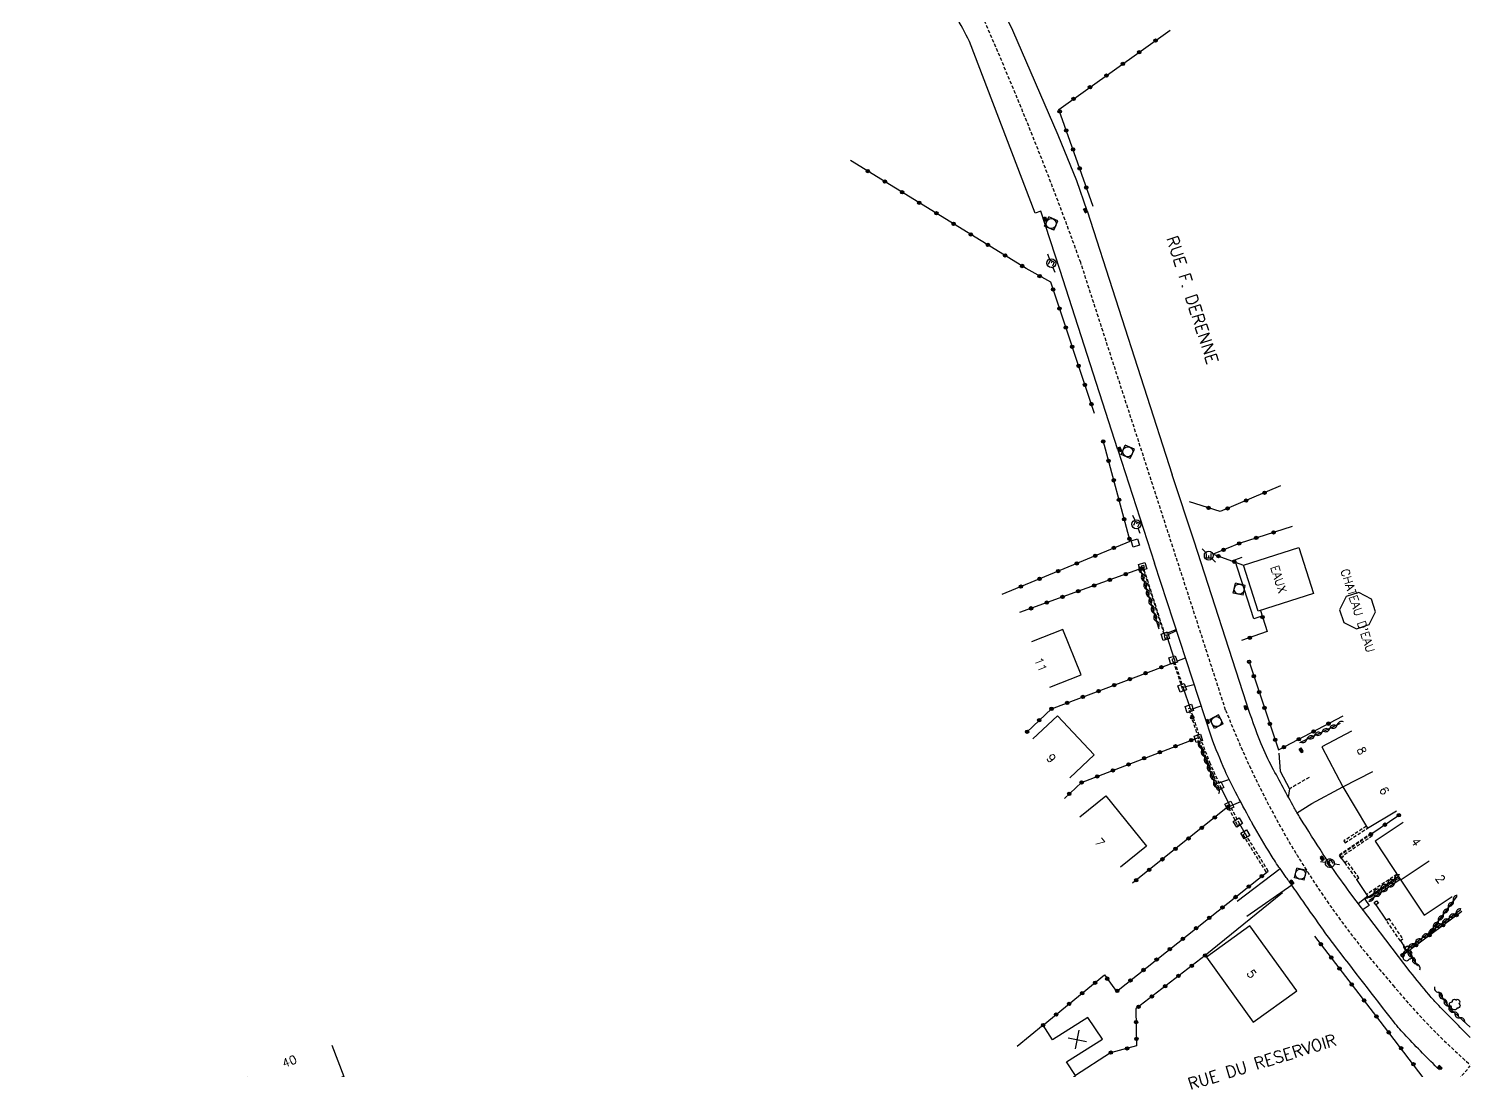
# Model space of a CAD drawing. Header units: millimetres. Extents: x 184000 to 185001, y 129000 to 130000.
# Drawn here: x 184785.3 to 185000, y 129569.7 to 129724.7 of the extents above; entities that cross this region are included whole.
import ezdxf
from ezdxf.enums import TextEntityAlignment as Align

# ---------------------------------------------------------------- set-up
doc = ezdxf.new("R2010")
doc.units = ezdxf.units.MM
doc.linetypes.add('DASHED', pattern=[0.75, 0.5, -0.25])
doc.layers.get('0').update_dxf_attribs({"linetype": 'CONTINUOUS'})
for name, color, linetype in [('W0001', 6, 'DASHED'), ('W0008', 7, 'CONTINUOUS'), ('W0100', 7, 'CONTINUOUS'), ('W0112', 1, 'DASHED'), ('W0300', 7, 'CONTINUOUS'), ('W0310', 3, 'CONTINUOUS'), ('W0322', 7, 'CONTINUOUS'), ('W0330', 7, 'CONTINUOUS'), ('W0334', 7, 'CONTINUOUS'), ('W0400', 7, 'CONTINUOUS'), ('W0420', 7, 'CONTINUOUS'), ('W0471', 7, 'CONTINUOUS'), ('W0984', 7, 'CONTINUOUS'), ('W0989', 7, 'CONTINUOUS'), ('W0991', 7, 'CONTINUOUS'), ('W1102', 7, 'CONTINUOUS')]:
    doc.layers.add(name, color=color, linetype=linetype)
doc.styles.get("Standard").update_dxf_attribs({"font": 'romans.shx', "width": 0.85})

# ---------------------------------------------------------------- blocks, each defined once
blk = doc.blocks.new('t991o')
at = {"color": 0, "linetype": 'Continuous'}
for p, q in [((-1, 1), (1, -1)), ((-1, -1), (1, 1))]:
    blk.add_line(p, q, dxfattribs=at)
blk = doc.blocks.new('T471')
for p, q in [((-0.333334, 0.333334), (-0.333334, -0.333334)), ((-0.333334, 0.333334), (0.333334, 0.333334)), ((-0.333334, 0), (0, 0)), ((0.500001, 0.500001), (1.000002, 1.000002)), ((-0.500001, -0.500001), (-1.000002, -1.000002)), ((-0.333334, -0.333334), (0.333334, -0.333334))]:
    blk.add_line(p, q)
blk.add_ellipse((0, 0), major_axis=(0.471405, 0.471405), ratio=1, start_param=5.4977871438, end_param=11.780972451)
blk = doc.blocks.new('T400')
for p, q in [((-0.15, 0.3), (0.15, 0.3)), ((-0.15, -0.25), (-0.15, 0.3)), ((-0.15, 0.15), (0.15, 0.15)), ((-0.15, 0), (0.15, 0)), ((0.15, 0.3), (0.15, -0.25)), ((-0.15, -0.15), (0.15, -0.15)), ((-0.15, -0.25), (-0.15, -0.3)), ((-0.15, -0.3), (0.15, -0.3)), ((0.15, -0.3), (0.15, -0.25))]:
    blk.add_line(p, q)
blk = doc.blocks.new('t322o')
at = {"color": 0, "linetype": 'Continuous'}
for radius in [0.25, 0.15]:
    blk.add_circle((0, 0), radius, dxfattribs=at)
blk = doc.blocks.new('t310o')
at = {"color": 0, "linetype": 'Continuous'}
for centre, start, end in [((-0.5, 0.38), 216.8699, 323.1304), ((0.5, -0.37), 36.8699, 143.1303)]:
    blk.add_arc(centre, 0.625, start, end, dxfattribs=at)
blk = doc.blocks.new('T420')
for p, q in [((0.75, 0.75), (-0.75, 0.75)), ((-0.75, 0.75), (-0.75, -0.75)), ((0.75, 0.75), (0.75, -0.75)), ((0.75, -0.75), (-0.75, -0.75))]:
    blk.add_line(p, q)
blk.add_ellipse((0, 0), major_axis=(-0.53, 0.53), ratio=1, start_param=3.926991, end_param=10.210176)
blk = doc.blocks.new('T300')
for p, q in [((-0.8, 0.51), (-0.86, 0.34)), ((-0.86, 0.34), (-0.86, 0.17)), ((-0.86, 0.17), (-0.74, 0.06)), ((-0.69, 0.63), (-0.8, 0.51)), ((-0.8, -0.06), (-0.74, 0.06)), ((-0.74, 0.06), (-0.69, 0.11)), ((-0.57, 0.69), (-0.69, 0.63)), ((-0.46, 0.69), (-0.57, 0.69)), ((-0.29, 0.63), (-0.46, 0.69)), ((-0.29, 0.63), (-0.17, 0.74)), ((-0.23, 0.57), (-0.29, 0.63)), ((-0.17, 0.74), (-0.06, 0.8)), ((-0.06, 0.8), (0.06, 0.8)), ((0.06, 0.8), (0.23, 0.74)), ((0.23, 0.74), (0.34, 0.63)), ((0.34, 0.63), (0.4, 0.51)), ((0.46, 0.46), (0.34, 0.46)), ((0.4, 0.51), (0.4, 0.46)), ((0.57, 0.4), (0.46, 0.46)), ((0.57, 0.4), (0.69, 0.29)), ((0.69, 0.29), (0.74, 0.17)), ((0.74, 0.06), (0.69, -0.17)), ((0.74, 0.17), (0.74, 0.06)), ((-0.8, -0.17), (-0.8, -0.06)), ((-0.8, -0.23), (-0.8, -0.17)), ((-0.74, -0.34), (-0.8, -0.23)), ((-0.69, -0.4), (-0.74, -0.34)), ((-0.51, -0.46), (-0.69, -0.4)), ((-0.4, -0.46), (-0.51, -0.46)), ((-0.4, -0.46), (-0.34, -0.46)), ((-0.34, -0.46), (-0.34, -0.4)), ((-0.34, -0.51), (-0.34, -0.46)), ((-0.29, -0.63), (-0.34, -0.51)), ((-0.17, -0.74), (-0.29, -0.63)), ((-0.06, -0.8), (-0.17, -0.74)), ((0.06, -0.8), (-0.06, -0.8)), ((0.17, -0.74), (0.06, -0.8)), ((0.23, -0.69), (0.17, -0.74)), ((0.29, -0.46), (0.23, -0.46)), ((0.29, -0.63), (0.23, -0.69)), ((0.46, -0.4), (0.29, -0.46)), ((0.34, -0.51), (0.29, -0.63)), ((0.34, -0.51), (0.34, -0.46)), ((0.57, -0.34), (0.46, -0.4)), ((0.63, -0.29), (0.57, -0.34)), ((0.69, -0.17), (0.63, -0.29))]:
    blk.add_line(p, q)
blk = doc.blocks.new('t112o')
at = {"color": 0, "linetype": 'Continuous'}
for p, q in [((-0.5, 0.5), (0.5, 0.5)), ((-0.5, -0.5), (-0.5, 0.5)), ((0.5, 0.5), (0.5, -0.5)), ((0.5, -0.5), (-0.5, -0.5))]:
    blk.add_line(p, q, dxfattribs=at)

msp = doc.modelspace()

# ---------------------------------------------------------------- linework, layer by layer
at = {"layer": 'W0001'}
for points in [[(185000, 129570.51, -0.042425), (184988.5, 129582.34, -0.089563), (184963.57, 129623.3), (184941.97, 129689.92, 0.038652), (184906.56, 129768.82), (184864.12, 129855.51), (184840.94, 129898.32), (184824.03, 129928.99), (184803.76, 129965.66), (184789.46, 129991.85), (184785.94, 130000)], [(185000, 129570.51, -0.042425), (184988.5, 129582.34, -0.089563), (184963.57, 129623.3), (184941.97, 129689.92, 0.038652), (184906.56, 129768.82), (184864.12, 129855.51), (184840.94, 129898.32), (184824.03, 129928.99), (184803.76, 129965.66), (184789.46, 129991.85), (184785.94, 130000)], [(184785.26, 129524.31, -0.072145), (184805.63, 129524.17), (184817.46, 129522.24), (184832.43, 129519.32, 0.085445), (184863.74, 129518.27), (184890.85, 129529.21), (184907.8, 129535.61), (184935.04, 129546.73), (184946.71, 129551.65), (184949.02, 129552.14), (184953, 129552.39), (184978.61, 129559.69), (184990.77, 129563.44, 0.133545), (185000, 129570.3, 0.135402)], [(184785.26, 129524.31, -0.072145), (184805.63, 129524.17), (184817.46, 129522.24), (184832.43, 129519.32, 0.085445), (184863.74, 129518.27), (184890.85, 129529.21), (184907.8, 129535.61), (184935.04, 129546.73), (184946.71, 129551.65), (184949.02, 129552.14), (184953, 129552.39), (184978.61, 129559.69), (184990.77, 129563.44, 0.133545), (185000, 129570.3, 0.135402)]]:
    msp.add_lwpolyline(points, format="xyb", dxfattribs=at)
at = {"layer": 'W0008'}
msp.add_line((184947.51, 129662.03), (184938.86, 129688.91), dxfattribs=at)
msp.add_line((184947.51, 129662.03), (184938.86, 129688.91), dxfattribs=at)
for points in [[(184942.92, 129697.63), (184941.39, 129702.11), (184938.63, 129708.9), (184931.85, 129724.46), (184925.96, 129736.68), (184919.74, 129749.32), (184893, 129804.07), (184883.95, 129822.53), (184865.74, 129859.66)], [(184942.92, 129697.63), (184941.39, 129702.11), (184938.63, 129708.9), (184931.85, 129724.46), (184925.96, 129736.68), (184919.74, 129749.32), (184893, 129804.07), (184883.95, 129822.53), (184865.74, 129859.66)], [(184935.21, 129697.29), (184925.39, 129722.82)], [(184935.21, 129697.29), (184925.39, 129722.82)], [(184938.86, 129688.91), (184936.01, 129697.57), (184935.21, 129697.29)], [(184938.86, 129688.91), (184936.01, 129697.57), (184935.21, 129697.29)], [(184942.92, 129697.63), (184955.62, 129658.33)], [(184942.92, 129697.63), (184955.62, 129658.33)], [(184947.51, 129662.03), (184952.98, 129645.19)], [(184947.51, 129662.03), (184952.98, 129645.19)], [(184966.67, 129624.31), (184958.86, 129648.45), (184955.62, 129658.33)], [(184966.67, 129624.31), (184958.86, 129648.45), (184955.62, 129658.33)], [(184961.44, 129619.28), (184952.98, 129645.19)], [(184961.44, 129619.28), (184952.98, 129645.19)], [(184968.94, 129637.26), (184967.77, 129636.87), (184964.96, 129645.67), (184966.04, 129646.07)], [(184968.94, 129637.26), (184967.77, 129636.87), (184964.96, 129645.67), (184966.04, 129646.07)], [(184971.48, 129616.88), (184971.67, 129614.22), (184973.08, 129611.57), (184972.88, 129610.29)], [(184971.48, 129616.88), (184971.67, 129614.22), (184973.08, 129611.57), (184972.88, 129610.29)], [(184965.27, 129594.84), (184971.67, 129599.68)], [(184965.27, 129594.84), (184971.67, 129599.68)], [(184973.42, 129597.24), (184966.74, 129592.57)], [(184973.42, 129597.24), (184966.74, 129592.57)], [(184991.07, 129584.34), (184982.09, 129596.14)], [(184991.07, 129584.34), (184982.09, 129596.14)]]:
    msp.add_lwpolyline(points, dxfattribs=at)
for points in [[(184925.39, 129722.82, 0.026034), (184923.33, 129726.65, 0.044444), (184921.81, 129728.7, 0.01873), (184917.62, 129733.1, 0.030519), (184914.79, 129735.54, 0.045049), (184911.56, 129737.57, 0.024751), (184905.22, 129740.4, 0.060904), (184902.4, 129741.12, 0.035927), (184897.49, 129741.39)], [(184925.39, 129722.82, 0.026034), (184923.33, 129726.65, 0.044444), (184921.81, 129728.7, 0.01873), (184917.62, 129733.1, 0.030519), (184914.79, 129735.54, 0.045049), (184911.56, 129737.57, 0.024751), (184905.22, 129740.4, 0.060904), (184902.4, 129741.12, 0.035927), (184897.49, 129741.39)], [(184982.09, 129596.14, -0.005991), (184979.39, 129599.9, -0.011423), (184978.05, 129601.91, -0.000735), (184974.72, 129607.16, -0.004387), (184974.18, 129608.05, -0.011261), (184973.78, 129608.74, -0.001314), (184970.51, 129614.76, -0.028353), (184968.87, 129618.26, -0.017025), (184966.67, 129624.31)], [(184982.09, 129596.14, -0.005991), (184979.39, 129599.9, -0.011423), (184978.05, 129601.91, -0.000735), (184974.72, 129607.16, -0.004387), (184974.18, 129608.05, -0.011261), (184973.78, 129608.74, -0.001314), (184970.51, 129614.76, -0.028353), (184968.87, 129618.26, -0.017025), (184966.67, 129624.31)], [(184995.42, 129569.72, -0.009554), (184990.44, 129574.76, -0.024427), (184988.63, 129576.86, -0.001839), (184979.67, 129588.44, -0.010372), (184978.13, 129590.52, -0.001169), (184975.1, 129594.85, 0.002118), (184973.42, 129597.23, 0.001809), (184972.49, 129598.53, -0.002058), (184971.67, 129599.68, -0.017103), (184970.34, 129601.69, -0.007442), (184967.52, 129606.47, -0.005603), (184967.27, 129606.92, -0.000616), (184965.04, 129611.06, -0.020285), (184963.49, 129614.25, -0.013208), (184961.44, 129619.28)], [(184995.42, 129569.72, -0.009554), (184990.44, 129574.76, -0.024427), (184988.63, 129576.86, -0.001839), (184979.67, 129588.44, -0.010372), (184978.13, 129590.52, -0.001169), (184975.1, 129594.85, 0.002118), (184973.42, 129597.23, 0.001809), (184972.49, 129598.53, -0.002058), (184971.67, 129599.68, -0.017103), (184970.34, 129601.69, -0.007442), (184967.52, 129606.47, -0.005603), (184967.27, 129606.92, -0.000616), (184965.04, 129611.06, -0.020285), (184963.49, 129614.25, -0.013208), (184961.44, 129619.28)], [(185000, 129574.55, -0.002257), (184995.31, 129579.32, -0.017509), (184993.86, 129580.92, -0.008569), (184991.07, 129584.34)], [(185000, 129574.55, -0.002257), (184995.31, 129579.32, -0.017509), (184993.86, 129580.92, -0.008569), (184991.07, 129584.34)]]:
    msp.add_lwpolyline(points, format="xyb", dxfattribs=at)
at = {"layer": 'W0100'}
for points in [[(184968.43, 129638.02), (184966.25, 129644.88), (184974.49, 129647.5), (184976.67, 129640.64)], [(184980.52, 129638.22), (184981.19, 129636.31), (184983.07, 129635.41), (184984.96, 129636.05), (184985.9, 129637.93), (184985.28, 129639.83), (184983.41, 129640.79), (184981.51, 129640.19)], [(184960.71, 129586.52), (184967.68, 129576.84), (184974.17, 129581.5), (184967.19, 129591.19)]]:
    msp.add_lwpolyline(points, close=True, dxfattribs=at)
for points in [[(184937.38, 129626.68), (184942.02, 129628.56), (184939.29, 129635.31), (184934.65, 129633.43)], [(184940.33, 129613.19), (184943.98, 129616.61), (184938.51, 129622.44), (184934.86, 129619.02)], [(184982.3, 129620.17), (184977.88, 129617.84), (184981.04, 129611.85), (184984.71, 129605.71), (184989, 129608.28)], [(184941.82, 129607.39), (184945.71, 129610.53), (184951.77, 129603.05), (184947.89, 129599.9)], [(184941.82, 129607.39), (184945.71, 129610.53), (184951.77, 129603.05), (184947.89, 129599.9)], [(184990.01, 129606.55), (184985.84, 129603.78), (184989.68, 129597.99), (184993.16, 129592.77), (184997.32, 129595.55)], [(184925.16, 129552.29), (184928.25, 129548.35), (184932.02, 129551.32), (184928.48, 129555.61), (184930.14, 129556.95), (184930.18, 129557.69), (184929.09, 129559.07), (184941.18, 129568.86), (184939.88, 129570.9), (184945.22, 129574.31), (184943.02, 129577.54), (184937.78, 129574.19), (184936.37, 129576.38), (184932.5, 129573.22)], [(184830.4, 129573.38), (184832.21, 129568.72), (184822.78, 129565.06), (184822.69, 129565.19), (184819.59, 129563.98), (184817.77, 129568.64)], [(184830.4, 129573.38), (184832.21, 129568.72), (184822.78, 129565.06), (184822.69, 129565.19), (184819.59, 129563.98), (184817.77, 129568.64)]]:
    msp.add_lwpolyline(points, dxfattribs=at)
at = {"layer": 'W0112'}
for points in [[(184954.92, 129634.09), (184954.79, 129634.47), (184954.57, 129634.39), (184951.36, 129644.42), (184951.5, 129644.47), (184951.36, 129644.84), (184950.99, 129644.7), (184951.13, 129644.33), (184951.25, 129644.38), (184954.46, 129634.36), (184954.4, 129634.34), (184954.53, 129633.96)], [(184957.34, 129626.4), (184955.95, 129630.59), (184956.03, 129630.62), (184955.9, 129630.97), (184955.55, 129630.84), (184955.68, 129630.5), (184955.76, 129630.52), (184957.16, 129626.33)], [(184962.62, 129611.65), (184960.96, 129615.46), (184959.47, 129619.18), (184959.51, 129619.2), (184958.08, 129623.55), (184958.27, 129623.61), (184959.69, 129619.28), (184961.18, 129615.55), (184962.84, 129611.75)], [(184963.8, 129609.05), (184964, 129608.72), (184965.34, 129606.12), (184965.68, 129606.3), (184964.33, 129608.9), (184964.14, 129609.24)], [(184969.92, 129599.33), (184966.46, 129604.93), (184966.14, 129604.73), (184969.59, 129599.13)], [(184985.41, 129604.55), (184981.05, 129601.6), (184981.13, 129601.5), (184980.78, 129601.26), (184980.51, 129601.64), (184985.22, 129604.83)], [(184984.54, 129606), (184981.17, 129603.81), (184981.36, 129603.53), (184984.71, 129605.71)], [(184983.43, 129598.3), (184981.65, 129600.8), (184981.31, 129600.56), (184983.08, 129598.06)], [(184989.11, 129598.84), (184984.54, 129595.82), (184984.79, 129595.44), (184989.36, 129598.47)], [(184986.05, 129594.9), (184986.32, 129594.54), (184985.95, 129594.27), (184985.68, 129594.63)], [(184989.6, 129588.93), (184987.49, 129591.99), (184987.86, 129592.25), (184989.97, 129589.18)], [(184990.51, 129587.55), (184990.27, 129587.94), (184990.65, 129588.18), (184990.89, 129587.8)]]:
    msp.add_lwpolyline(points, close=True, dxfattribs=at)
for points in [[(184976.02, 129613.27), (184973.12, 129611.58)], [(184976.02, 129613.27), (184973.12, 129611.58)], [(184985.26, 129604.92), (184980.54, 129601.73), (184980.82, 129601.36)], [(184985.26, 129604.92), (184980.54, 129601.73), (184980.82, 129601.36)]]:
    msp.add_lwpolyline(points, dxfattribs=at)
at = {"layer": 'W0310'}
for points in [[(184953.64, 129635.33), (184950.88, 129644.24)], [(184953.64, 129635.33), (184950.88, 129644.24)], [(184980.61, 129621.3), (184974.55, 129618.43)], [(184980.61, 129621.3), (184974.55, 129618.43)], [(184962.31, 129611.52), (184959.47, 129618.78)], [(184962.31, 129611.52), (184959.47, 129618.78)], [(184984.61, 129595.3), (184989.33, 129598.58)], [(184984.61, 129595.3), (184989.33, 129598.58)], [(184985.01, 129595.01), (184989.58, 129598.14)], [(184990.83, 129587.87), (184998.62, 129593.6)], [(184997.99, 129595.56), (184993.76, 129589.86)], [(184997.99, 129595.56), (184993.76, 129589.86)], [(184990.62, 129587.56), (184992.13, 129585.2)], [(184995.26, 129581.28), (184996.97, 129578.85), (185000, 129576.06)]]:
    msp.add_lwpolyline(points, dxfattribs=at)
at = {"layer": 'W0322'}
for points in [[(184943.81, 129698.27), (184938.73, 129712.73), (184955.3, 129724.51)], [(184943.81, 129698.27), (184938.73, 129712.73), (184955.3, 129724.51)], [(184944.03, 129667.43), (184937.5, 129686.99), (184933.85, 129689.05), (184907.7, 129705.12)], [(184944.03, 129667.43), (184937.5, 129686.99), (184933.85, 129689.05), (184907.7, 129705.12)], [(184930.29, 129640.53), (184949.33, 129648.43), (184945.31, 129663.41)], [(184930.29, 129640.53), (184949.33, 129648.43), (184945.31, 129663.41)], [(184971.75, 129656.66), (184962.73, 129652.84), (184958.18, 129654.32)], [(184971.75, 129656.66), (184962.73, 129652.84), (184958.18, 129654.32)], [(184973.49, 129650.63), (184965.58, 129648.11), (184961.72, 129646.51), (184966.25, 129644.88)], [(184951.11, 129644.4), (184932.87, 129637.83)], [(184968.78, 129638.13), (184969.73, 129634.97), (184965.94, 129633.63)], [(184937.62, 129623.48), (184956.16, 129630.49)], [(184967.05, 129630.49), (184971.46, 129617.35), (184981.1, 129622.44)], [(184937.62, 129623.48), (184933.93, 129620.01)], [(184942.11, 129612.51), (184959.5, 129619.22)], [(184942.11, 129612.51), (184939.54, 129610.15)], [(184963.91, 129608.87), (184949.7, 129597.51)], [(184985.22, 129604.83), (184989.37, 129607.64)], [(184936.37, 129576.38), (184945.54, 129583.85), (184947.29, 129581.39), (184969.92, 129599.33)], [(184989.94, 129586.78), (184998.77, 129593.36)], [(184993, 129568.6), (184986.61, 129576.98), (184976.86, 129589.61)], [(184960.5, 129586.75), (184950.19, 129578.81), (184950.3, 129573.29), (184946.39, 129572.26)]]:
    msp.add_lwpolyline(points, dxfattribs=at)
at = {"layer": 'W0330'}
for points in [[(184974.14, 129607.96), (184976.4, 129609.37), (184981.04, 129611.85)], [(184972.04, 129596.06), (184960.5, 129586.75)], [(184946.39, 129572.26), (184941.18, 129568.87)]]:
    msp.add_lwpolyline(points, dxfattribs=at)
at = {"layer": 'W0334'}
for points in [[(184956.16, 129635.26), (184954.74, 129634.7)], [(184954.79, 129634.47), (184956.25, 129635.12)], [(184955.9, 129630.97), (184954.92, 129634.09)], [(184957.56, 129631.01), (184956.25, 129630.52)], [(184957.56, 129631.01), (184956.25, 129630.52)], [(184957.25, 129626.68), (184958.85, 129627.12)], [(184958.27, 129623.61), (184957.34, 129626.4)], [(184958.34, 129623.39), (184959.9, 129623.92)], [(184962.57, 129612.46), (184964.04, 129612.98)], [(184962.57, 129612.46), (184964.04, 129612.98)], [(184964.14, 129609.24), (184962.84, 129611.75)], [(184965.79, 129609.62), (184964.4, 129609.02)], [(184965.79, 129609.62), (184964.4, 129609.02)], [(184966.46, 129604.93), (184965.68, 129606.3)], [(184980.78, 129601.26), (184981.31, 129600.56)], [(184983.08, 129598.06), (184984.54, 129595.82)], [(184983.33, 129594.5), (184984.77, 129595.64)], [(184983.33, 129594.5), (184984.77, 129595.64)], [(184984.79, 129595.44), (184984.3, 129595.14), (184984.94, 129594.21), (184983.92, 129593.52)], [(184985.95, 129594.27), (184987.49, 129591.99)], [(184989.6, 129588.93), (184990.27, 129587.94)]]:
    msp.add_lwpolyline(points, dxfattribs=at)
at = {"layer": 'W1102'}
for points in [[(184981.04, 129611.88), (184985.51, 129614.13)], [(184981.04, 129611.88), (184985.51, 129614.13)], [(184989.74, 129598.09), (184993.9, 129600.87)], [(184989.74, 129598.09), (184993.9, 129600.87)]]:
    msp.add_lwpolyline(points, dxfattribs=at)

# ---------------------------------------------------------------- block references
at = {"layer": 'W0112'}
for p, rotation in [((184950.11, 129648.18), 286.929496), ((184950.11, 129648.18), 286.929496), ((184951.19, 129644.64), 106.929496), ((184951.19, 129644.64), 106.929496), ((184954.59, 129634.29), 288.121873), ((184954.59, 129634.29), 288.121873), ((184955.74, 129630.75), 108.121873), ((184955.74, 129630.75), 108.121873), ((184957.09, 129626.6), 289.236266), ((184957.09, 129626.6), 289.236266), ((184958.16, 129623.53), 109.2362659999999), ((184958.16, 129623.53), 109.2362659999999), ((184959.51, 129619.1), 107.911036), ((184959.51, 129619.1), 107.911036), ((184962.62, 129611.98), 296.978728), ((184962.62, 129611.98), 296.978728), ((184964.1, 129609.06), 116.978728), ((184964.1, 129609.06), 116.978728), ((184965.4, 129606.55), 301.818395), ((184965.4, 129606.55), 301.818395), ((184966.5, 129604.79), 121.818395), ((184966.5, 129604.79), 121.818395)]:
    msp.add_blockref('t112o', p, dxfattribs=dict(at, rotation=rotation))
at = {"layer": 'W0300', "rotation": 256.7989}
for p in [(184990.54, 129586.69), (184990.54, 129586.69), (184997.7, 129579.4), (184997.7, 129579.4)]:
    msp.add_blockref('T300', p, dxfattribs=at)
at = {"layer": 'W0310'}
for p, rotation in [((184951.05, 129643.69), 107.216778), ((184951.05, 129643.69), 107.216778), ((184951.42, 129642.5), 107.216778), ((184951.42, 129642.5), 107.216778), ((184951.79, 129641.3), 107.216778), ((184951.79, 129641.3), 107.216778), ((184952.16, 129640.11), 107.216778), ((184952.16, 129640.11), 107.216778), ((184952.53, 129638.91), 107.216778), ((184952.53, 129638.91), 107.216778), ((184952.9, 129637.72), 107.216778), ((184952.9, 129637.72), 107.216778), ((184953.27, 129636.53), 107.216778), ((184953.27, 129636.53), 107.216778), ((184980.2, 129621.1), 205.3573), ((184980.2, 129621.1), 205.3573), ((184975.68, 129618.96), 205.3573), ((184975.68, 129618.96), 205.3573), ((184976.81, 129619.5), 205.3573), ((184976.81, 129619.5), 205.3573), ((184977.94, 129620.03), 205.3573), ((184977.94, 129620.03), 205.3573), ((184979.07, 129620.57), 205.3573), ((184979.07, 129620.57), 205.3573), ((184959.92, 129617.62), 111.345282), ((184959.92, 129617.62), 111.345282), ((184960.38, 129616.45), 111.345282), ((184960.38, 129616.45), 111.345282), ((184960.83, 129615.29), 111.345282), ((184960.83, 129615.29), 111.345282), ((184961.29, 129614.13), 111.345282), ((184961.29, 129614.13), 111.345282), ((184961.74, 129612.96), 111.345282), ((184961.74, 129612.96), 111.345282), ((184962.2, 129611.8), 111.345282), ((184962.2, 129611.8), 111.345282), ((184987.69, 129597.44), 34.75098400000002), ((184987.69, 129597.44), 34.75098400000002), ((184988.72, 129598.15), 34.75098400000002), ((184988.72, 129598.15), 34.75098400000002), ((184988.76, 129597.57), 34.3956815126637), ((184985.63, 129596.02), 34.75098400000002), ((184985.63, 129596.02), 34.75098400000002), ((184985.66, 129595.45), 34.3956815126637), ((184986.66, 129596.73), 34.75098400000002), ((184986.66, 129596.73), 34.75098400000002), ((184986.7, 129596.16), 34.3956815126637), ((184987.73, 129596.87), 34.3956815126637), ((184997.48, 129594.88), 233.390123), ((184997.48, 129594.88), 233.390123), ((184995.99, 129592.87), 233.390123), ((184995.99, 129592.87), 233.390123), ((184996.74, 129593.88), 233.390123), ((184996.74, 129593.88), 233.390123), ((184997.88, 129593.06), 36.3132462839819), ((184994.5, 129590.87), 233.390123), ((184994.5, 129590.87), 233.390123), ((184994.86, 129590.83), 36.3132462839819), ((184995.25, 129591.87), 233.390123), ((184995.25, 129591.87), 233.390123), ((184995.86, 129591.57), 36.3132462839819), ((184996.87, 129592.31), 36.3132462839819), ((184991.83, 129588.61), 36.3132462839819), ((184992.84, 129589.35), 36.3132462839819), ((184993.85, 129590.09), 36.3132462839819), ((184990.83, 129587.87), 36.3132462839819), ((184990.62, 129587.56), 302.793077948823), ((184991.29, 129586.51), 302.793077948823), ((184991.97, 129585.46), 302.793077948823), ((184995.26, 129581.28), 305.10139779512), ((184995.98, 129580.26), 305.10139779512), ((184996.7, 129579.23), 305.10139779512), ((184997.54, 129578.32), 317.398224205003), ((184998.46, 129577.47), 317.398224205003)]:
    msp.add_blockref('t310o', p, dxfattribs=dict(at, rotation=rotation))
at = {"layer": 'W0322'}
for p, rotation in [((184953.14, 129722.97), 35.43558), ((184953.14, 129722.97), 35.43558), ((184950.69, 129721.24), 35.43558), ((184950.69, 129721.24), 35.43558), ((184945.8, 129717.76), 35.43558), ((184945.8, 129717.76), 35.43558), ((184948.25, 129719.5), 35.43558), ((184948.25, 129719.5), 35.43558), ((184943.36, 129716.02), 35.43558), ((184943.36, 129716.02), 35.43558), ((184940.91, 129714.28), 35.43558), ((184940.91, 129714.28), 35.43558), ((184938.84, 129712.42), 109.339267), ((184938.84, 129712.42), 109.339267), ((184939.83, 129709.59), 109.339267), ((184939.83, 129709.59), 109.339267), ((184940.83, 129706.76), 109.339267), ((184940.83, 129706.76), 109.339267), ((184910.25, 129703.54), 148.435488), ((184910.25, 129703.54), 148.435488), ((184941.82, 129703.93), 109.339267), ((184941.82, 129703.93), 109.339267), ((184912.81, 129701.97), 148.435488), ((184912.81, 129701.97), 148.435488), ((184942.81, 129701.1), 109.339267), ((184942.81, 129701.1), 109.339267), ((184915.37, 129700.4), 148.435488), ((184915.37, 129700.4), 148.435488), ((184917.92, 129698.83), 148.435488), ((184917.92, 129698.83), 148.435488), ((184920.48, 129697.26), 148.435488), ((184920.48, 129697.26), 148.435488), ((184923.03, 129695.69), 148.435488), ((184923.03, 129695.69), 148.435488), ((184925.59, 129694.12), 148.435488), ((184925.59, 129694.12), 148.435488), ((184928.15, 129692.55), 148.435488), ((184928.15, 129692.55), 148.435488), ((184930.7, 129690.98), 148.435488), ((184930.7, 129690.98), 148.435488), ((184933.26, 129689.41), 148.435488), ((184933.26, 129689.41), 148.435488), ((184935.86, 129687.91), 150.525728), ((184935.86, 129687.91), 150.525728), ((184937.85, 129685.93), 108.471615), ((184937.85, 129685.93), 108.471615), ((184938.8, 129683.08), 108.471615), ((184938.8, 129683.08), 108.471615), ((184939.75, 129680.24), 108.471615), ((184939.75, 129680.24), 108.471615), ((184940.7, 129677.39), 108.471615), ((184940.7, 129677.39), 108.471615), ((184941.66, 129674.55), 108.471615), ((184941.66, 129674.55), 108.471615), ((184942.61, 129671.7), 108.471615), ((184942.61, 129671.7), 108.471615), ((184943.56, 129668.86), 108.471615), ((184943.56, 129668.86), 108.471615), ((184945.34, 129663.29), 105.034653), ((184945.34, 129663.29), 105.034653), ((184946.12, 129660.39), 105.034653), ((184946.12, 129660.39), 105.034653), ((184946.9, 129657.5), 105.034653), ((184946.9, 129657.5), 105.034653), ((184969.37, 129655.65), 202.975068), ((184969.37, 129655.65), 202.975068), ((184947.68, 129654.6), 105.034653), ((184947.68, 129654.6), 105.034653), ((184961.03, 129653.39), 161.907988), ((184961.03, 129653.39), 161.907988), ((184966.61, 129654.48), 202.975068), ((184966.61, 129654.48), 202.975068), ((184948.45, 129651.7), 105.034653), ((184948.45, 129651.7), 105.034653), ((184963.85, 129653.31), 202.975068), ((184963.85, 129653.31), 202.975068), ((184970.71, 129649.74), 202.473092449462), ((184946.92, 129647.43), 22.552544), ((184946.92, 129647.43), 22.552544), ((184949.23, 129648.8), 105.034653), ((184949.23, 129648.8), 105.034653), ((184963.27, 129647.15), 202.473092449462), ((184965.58, 129648.11), 202.473092449462), ((184968.14, 129648.93), 202.473092449462), ((184941.38, 129645.13), 22.552544), ((184941.38, 129645.13), 22.552544), ((184944.15, 129646.28), 22.552544), ((184944.15, 129646.28), 22.552544), ((184962.5, 129646.23), 340.208465779864), ((184964.85, 129645.39), 340.208465779864), ((184935.84, 129642.83), 22.552544), ((184935.84, 129642.83), 22.552544), ((184938.61, 129643.98), 22.552544), ((184938.61, 129643.98), 22.552544), ((184946.33, 129642.68), 199.816055913764), ((184948.68, 129643.53), 199.816055913764), ((184951.03, 129644.38), 199.816055913764), ((184933.06, 129641.68), 22.552544), ((184933.06, 129641.68), 22.552544), ((184941.62, 129640.99), 199.816055913764), ((184943.98, 129641.83), 199.816055913764), ((184934.57, 129638.44), 199.816055913764), ((184936.92, 129639.29), 199.816055913764), ((184939.27, 129640.14), 199.816055913764), ((184969.08, 129637.14), 286.642565400425), ((184967.15, 129634.06), 199.480443660269), ((184967.05, 129630.49), 288.5652556891218), ((184949.31, 129627.9), 20.7251495699555), ((184951.65, 129628.79), 20.7251495699555), ((184953.99, 129629.67), 20.7251495699555), ((184967.77, 129628.34), 288.5652556891218), ((184944.64, 129626.13), 20.7251495699555), ((184946.98, 129627.02), 20.7251495699555), ((184968.56, 129625.97), 288.5652556891218), ((184937.62, 129623.48), 223.1635985956109), ((184937.62, 129623.48), 26.32064431711847), ((184939.96, 129624.36), 20.7251495699555), ((184942.3, 129625.25), 20.7251495699555), ((184969.36, 129623.61), 288.5652556891218), ((184935.8, 129621.77), 223.1635985956109), ((184958.6, 129622.21), 109.383325), ((184958.6, 129622.21), 109.383325), ((184970.16, 129621.24), 288.5652556891218), ((184978.89, 129621.27), 27.84632167343802), ((184933.98, 129620.06), 223.1635985956109), ((184976.68, 129620.1), 27.84632167343802), ((184953.78, 129617.01), 21.0798653161573), ((184956.11, 129617.91), 21.0798653161573), ((184958.44, 129618.81), 21.0798653161573), ((184970.95, 129618.87), 288.5652556891218), ((184972.26, 129617.77), 27.84632167343802), ((184974.47, 129618.94), 27.84632167343802), ((184949.11, 129615.21), 21.0798653161573), ((184951.44, 129616.11), 21.0798653161573), ((184944.44, 129613.41), 21.0798653161573), ((184946.78, 129614.31), 21.0798653161573), ((184940.27, 129610.82), 222.647737281284), ((184942.11, 129612.51), 222.647737281284), ((184963.91, 129608.87), 218.626357616675), ((184961.96, 129607.31), 218.626357616675), ((184987.29, 129606.23), 34.095337436521), ((184989.37, 129607.64), 34.095337436521), ((184958.05, 129604.19), 218.626357616675), ((184960, 129605.75), 218.626357616675), ((184985.22, 129604.83), 34.095337436521), ((184956.1, 129602.63), 218.626357616675), ((184954.14, 129601.07), 218.626357616675), ((184950.24, 129597.95), 218.626357616675), ((184952.19, 129599.51), 218.626357616675), ((184968.96, 129598.57), 38.4039993539512), ((184965.04, 129595.46), 38.4039993539512), ((184967, 129597.02), 38.4039993539512), ((184963.08, 129593.91), 38.4039993539512), ((184961.12, 129592.36), 38.4039993539512), ((184995.96, 129591.26), 36.67950819359909), ((184997.96, 129592.76), 36.67950819359909), ((184957.21, 129589.25), 38.4039993539512), ((184959.17, 129590.8), 38.4039993539512), ((184993.95, 129589.77), 36.67950819359909), ((184955.25, 129587.7), 38.4039993539512), ((184977.77, 129588.43), 127.677604898338), ((184989.94, 129586.78), 36.67950819359909), ((184991.95, 129588.28), 36.67950819359909), ((184953.29, 129586.15), 38.4039993539512), ((184958.52, 129585.22), 217.589312712499), ((184960.5, 129586.75), 217.589312712499), ((184979.3, 129586.45), 127.677604898338), ((184980.53, 129584.8), 307.706199), ((184980.53, 129584.8), 307.706199), ((184944.12, 129582.7), 39.1923834082522), ((184945.93, 129583.3), 305.412622820675), ((184949.37, 129583.04), 38.4039993539512), ((184951.33, 129584.59), 38.4039993539512), ((184956.54, 129583.7), 217.589312712499), ((184942.19, 129581.12), 39.1923834082522), ((184947.41, 129581.49), 38.4039993539512), ((184952.58, 129580.65), 217.589312712499), ((184954.56, 129582.17), 217.589312712499), ((184982.36, 129582.43), 307.706199), ((184982.36, 129582.43), 307.706199), ((184940.25, 129579.54), 39.1923834082522), ((184950.59, 129579.12), 217.589312712499), ((184984.2, 129580.06), 307.706199), ((184984.2, 129580.06), 307.706199), ((184936.37, 129576.38), 39.1923834082522), ((184938.31, 129577.96), 39.1923834082522), ((184950.23, 129576.83), 271.226045632718), ((184986.03, 129577.68), 307.706199), ((184986.03, 129577.68), 307.706199), ((184950.28, 129574.33), 271.226045632718), ((184987.87, 129575.31), 307.706199), ((184987.87, 129575.31), 307.706199), ((184946.47, 129572.29), 194.647421939252), ((184948.89, 129572.92), 194.647421939252), ((184989.7, 129572.94), 307.706199), ((184989.7, 129572.94), 307.706199), ((184991.54, 129570.56), 307.706199), ((184991.54, 129570.56), 307.706199)]:
    msp.add_blockref('t322o', p, dxfattribs=dict(at, rotation=rotation))
at = {"layer": 'W0400'}
for p, rotation in [((184936.69, 129696.4), 18.03513299999998), ((184936.69, 129696.4), 18.03513299999998), ((184942.67, 129697.67), 23.98287700000002), ((184942.67, 129697.67), 23.98287700000002), ((184947.8, 129662.09), 198.110134), ((184947.8, 129662.09), 198.110134), ((184966.54, 129623.66), 17.93649021715998), ((184960.88, 129621.6), 18.04890827155606), ((184974.82, 129617.32), 32.14245), ((184974.82, 129617.32), 32.14245), ((184977.95, 129601.19), 215.3387085999464), ((184973.43, 129597.64), 213.615292), ((184973.43, 129597.64), 213.615292), ((184995.51, 129570.09), 224.755514), ((184995.51, 129570.09), 224.755514)]:
    msp.add_blockref('T400', p, dxfattribs=dict(at, rotation=rotation))
at = {"layer": 'W0420'}
for p, rotation in [((184937.59, 129695.73), 246.1983), ((184937.59, 129695.73), 246.1983), ((184948.98, 129661.75), 246.1983), ((184948.98, 129661.75), 246.1983), ((184965.6, 129641.28), 256.7989), ((184965.6, 129641.28), 256.7989), ((184962.2, 129621.57), 297.62088180225), ((184974.71, 129598.85), 256.7989), ((184974.71, 129598.85), 256.7989)]:
    msp.add_blockref('T420', p, dxfattribs=dict(at, rotation=rotation))
at = {"layer": 'W0471'}
for p, rotation in [((184937.59, 129689.83), 246.1983), ((184937.59, 129689.83), 246.1983), ((184950.27, 129650.95), 246.1983), ((184950.27, 129650.95), 246.1983), ((184961.06, 129646.29), 90), ((184979.11, 129600.49), 307.090049501363)]:
    msp.add_blockref('T471', p, dxfattribs=dict(at, rotation=rotation))
at = {"layer": 'W0991', "rotation": 33.45565643381568}
msp.add_blockref('t991o', (184941.47, 129574.23), dxfattribs=at)

# ---------------------------------------------------------------- texts
at = {"layer": 'W0984'}
for s, p in [('EAUX', (184971.46, 129642.76)), ("CHATEAU D'EAU", (184983.24, 129638.11))]:
    msp.add_text(s, height=1.25, rotation=287.6407, dxfattribs=at).set_placement(p, align=Align.MIDDLE)
at = {"layer": 'W0989'}
for s, rotation, p in [('RUE F. DERENNE', 287.9601, (184958.6, 129684.38)), ('RUE F. DERENNE', 287.9601, (184958.6, 129684.38)), ('RUE DU RESERVOIR', 16.9408, (184969, 129570.92))]:
    msp.add_text(s, height=1.75, rotation=rotation, dxfattribs=at).set_placement(p, align=Align.MIDDLE)
at = {"layer": 'W0991'}
for s, rotation, p in [('11', 292.0052, (184936.02, 129630.06)), ('8', 297.8463, (184983.85, 129617.24)), ('9', 313.1636, (184937.59, 129616.11)), ('6', 300.8933, (184987.2, 129611.29)), ('7', 308.791, (184944.83, 129603.57)), ('4', 303.5466, (184991.93, 129603.65)), ('2', 303.6718, (184995.58, 129598.15)), ('5', 305.7457, (184967.44, 129584.01)), ('40', 20.585, (184824.09, 129571.01)), ('40', 20.585, (184824.09, 129571.01))]:
    msp.add_text(s, height=1.25, rotation=rotation, dxfattribs=at).set_placement(p, align=Align.MIDDLE)

doc.saveas('drawing.dxf')
